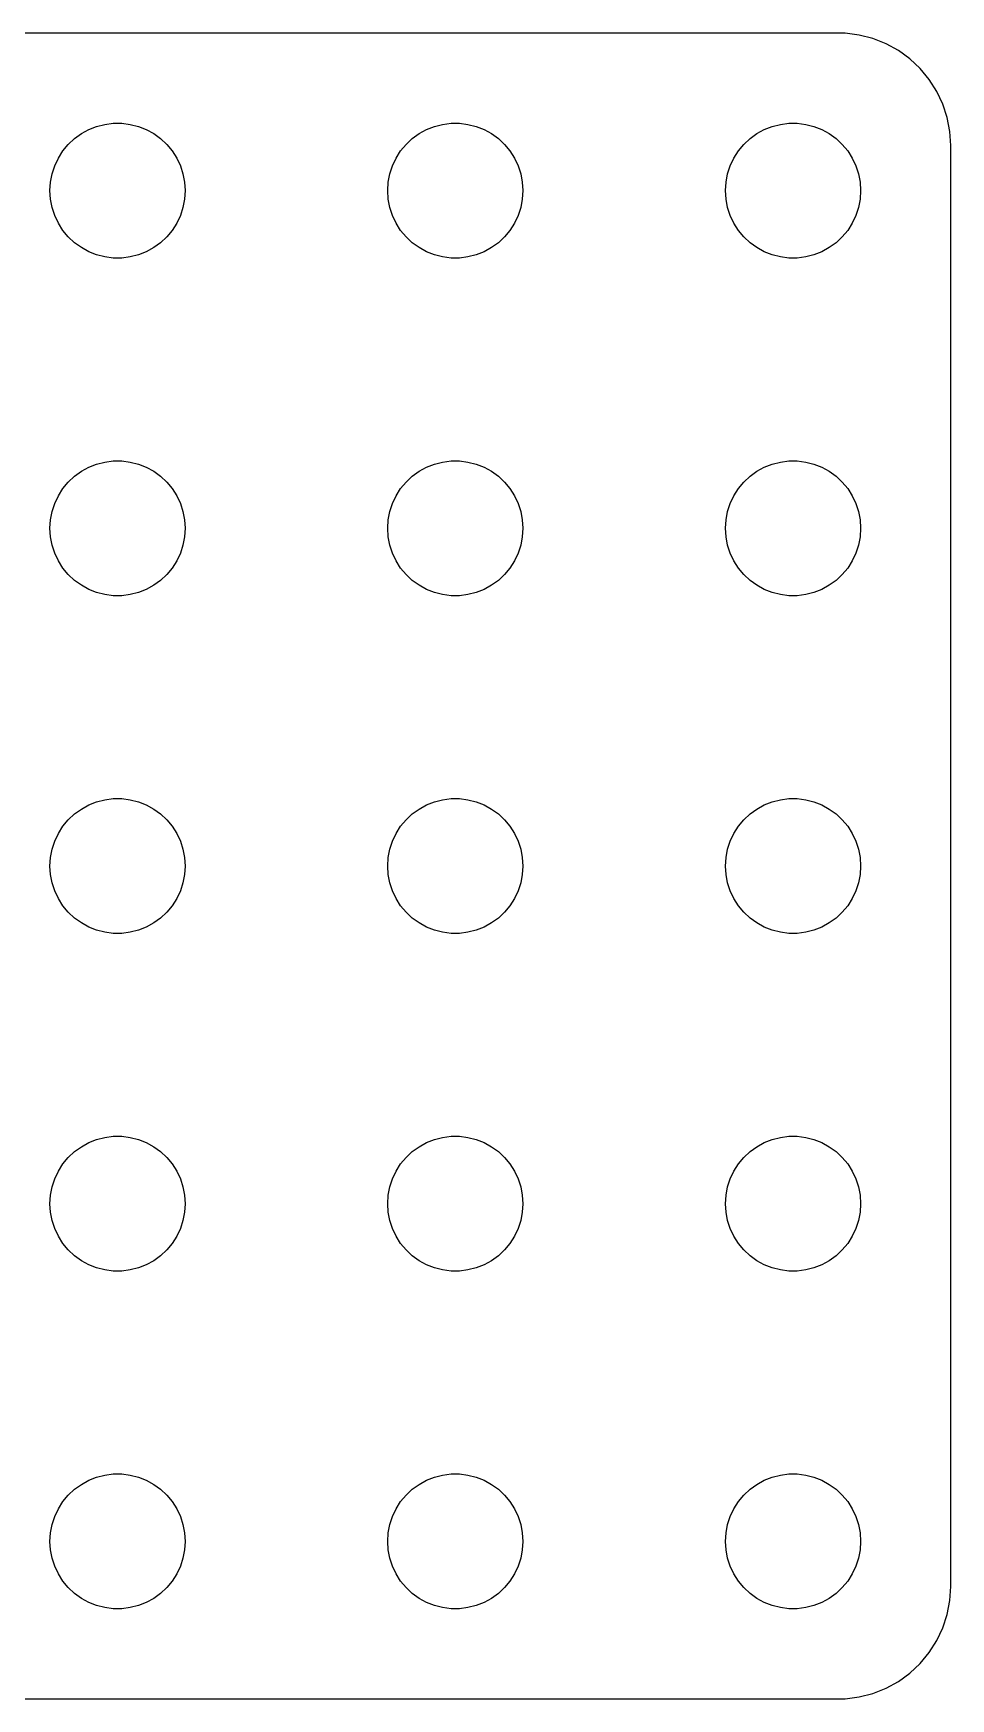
# Model space of a CAD drawing. Header units: metres. Extents: x -18 to 18, y 234 to 522.
# Drawn here: x -1.87 to 18.5, y 233.5 to 270.5 of the extents above; entities that cross this region are included whole.
import ezdxf

# ---------------------------------------------------------------- set-up
doc = ezdxf.new("R2010")
doc.units = ezdxf.units.M

msp = doc.modelspace()

# ---------------------------------------------------------------- linework, layer by layer
for p, q in [((16.157, 270.495), (-16.157, 270.495)), ((16.4684, 270.456), (16.157, 270.495)), ((16.7725, 270.378), (16.4684, 270.456)), ((17.0644, 270.262), (16.7725, 270.378)), ((17.3396, 270.111), (17.0644, 270.262)), ((17.5936, 269.926), (17.3396, 270.111)), ((17.8224, 269.711), (17.5936, 269.926)), ((18.0225, 269.469), (17.8224, 269.711)), ((18.1908, 269.204), (18.0225, 269.469)), ((18.3244, 268.92), (18.1908, 269.204)), ((18.4214, 268.622), (18.3244, 268.92)), ((18.4803, 268.313), (18.4214, 268.622)), ((-0.956131, 268.156), (-0.803726, 268.266)), ((-0.803726, 268.266), (-0.638657, 268.357)), ((-0.638657, 268.357), (-0.463516, 268.427)), ((-0.463516, 268.427), (-0.281067, 268.473)), ((-0.281067, 268.473), (-0.094177, 268.497)), ((-0.094177, 268.497), (0.094177, 268.497)), ((0.094177, 268.497), (0.281067, 268.473)), ((0.281067, 268.473), (0.463516, 268.427)), ((0.463516, 268.427), (0.638657, 268.357)), ((0.638657, 268.357), (0.803726, 268.266)), ((0.803726, 268.266), (0.956131, 268.156)), ((6.54385, 268.156), (6.69626, 268.266)), ((6.69626, 268.266), (6.86133, 268.357)), ((6.86133, 268.357), (7.03647, 268.427)), ((7.03647, 268.427), (7.21892, 268.473)), ((7.21892, 268.473), (7.40581, 268.497)), ((7.40581, 268.497), (7.59418, 268.497)), ((7.59418, 268.497), (7.78107, 268.473)), ((7.78107, 268.473), (7.96352, 268.427)), ((7.96352, 268.427), (8.13866, 268.357)), ((8.13866, 268.357), (8.30373, 268.266)), ((8.30373, 268.266), (8.45613, 268.156)), ((14.0439, 268.156), (14.1963, 268.266)), ((14.1963, 268.266), (14.3613, 268.357)), ((14.3613, 268.357), (14.5365, 268.427)), ((14.5365, 268.427), (14.7189, 268.473)), ((14.7189, 268.473), (14.9058, 268.497)), ((14.9058, 268.497), (15.0942, 268.497)), ((15.0942, 268.497), (15.2811, 268.473)), ((15.2811, 268.473), (15.4635, 268.427)), ((15.4635, 268.427), (15.6387, 268.357)), ((15.6387, 268.357), (15.8037, 268.266)), ((15.8037, 268.266), (15.9561, 268.156)), ((18.5, 268), (18.4803, 268.313)), ((-1.31445, 267.723), (-1.21352, 267.882)), ((-1.21352, 267.882), (-1.09344, 268.027)), ((-1.09344, 268.027), (-0.956131, 268.156)), ((0.956131, 268.156), (1.09344, 268.027)), ((1.09344, 268.027), (1.21352, 267.882)), ((1.21352, 267.882), (1.31445, 267.723)), ((6.18553, 267.723), (6.28647, 267.882)), ((6.28647, 267.882), (6.40654, 268.027)), ((6.40654, 268.027), (6.54385, 268.156)), ((8.45613, 268.156), (8.59344, 268.027)), ((8.59344, 268.027), (8.71352, 267.882)), ((8.71352, 267.882), (8.81445, 267.723)), ((13.6855, 267.723), (13.7865, 267.882)), ((13.7865, 267.882), (13.9065, 268.027)), ((13.9065, 268.027), (14.0439, 268.156)), ((15.9561, 268.156), (16.0934, 268.027)), ((16.0934, 268.027), (16.2135, 267.882)), ((16.2135, 267.882), (16.3145, 267.723)), ((18.5, 236), (18.5, 268)), ((-1.45287, 267.373), (-1.39465, 267.552)), ((-1.39465, 267.552), (-1.31445, 267.723)), ((1.31445, 267.723), (1.39465, 267.552)), ((1.39465, 267.552), (1.45287, 267.373)), ((6.04712, 267.373), (6.10533, 267.552)), ((6.10533, 267.552), (6.18553, 267.723)), ((8.81445, 267.723), (8.89465, 267.552)), ((8.89465, 267.552), (8.95287, 267.373)), ((13.5471, 267.373), (13.6053, 267.552)), ((13.6053, 267.552), (13.6855, 267.723)), ((16.3145, 267.723), (16.3947, 267.552)), ((16.3947, 267.552), (16.4529, 267.373)), ((-1.5, 267), (-1.48816, 267.188)), ((-1.48816, 267.188), (-1.45287, 267.373)), ((1.45287, 267.373), (1.48816, 267.188)), ((1.48816, 267.188), (1.5, 267)), ((6, 267), (6.01183, 267.188)), ((6.01183, 267.188), (6.04712, 267.373)), ((8.95287, 267.373), (8.98816, 267.188)), ((8.98816, 267.188), (9, 267)), ((13.5, 267), (13.5118, 267.188)), ((13.5118, 267.188), (13.5471, 267.373)), ((16.4529, 267.373), (16.4882, 267.188)), ((16.4882, 267.188), (16.5, 267)), ((-1.48816, 266.812), (-1.5, 267)), ((-1.45287, 266.627), (-1.48816, 266.812)), ((1.48816, 266.812), (1.45287, 266.627)), ((1.5, 267), (1.48816, 266.812)), ((6.01183, 266.812), (6, 267)), ((6.04712, 266.627), (6.01183, 266.812)), ((8.98816, 266.812), (8.95287, 266.627)), ((9, 267), (8.98816, 266.812)), ((13.5118, 266.812), (13.5, 267)), ((13.5471, 266.627), (13.5118, 266.812)), ((16.4882, 266.812), (16.4529, 266.627)), ((16.5, 267), (16.4882, 266.812)), ((-1.39465, 266.448), (-1.45287, 266.627)), ((-1.31445, 266.277), (-1.39465, 266.448)), ((1.39465, 266.448), (1.31445, 266.277)), ((1.45287, 266.627), (1.39465, 266.448)), ((6.10533, 266.448), (6.04712, 266.627)), ((6.18553, 266.277), (6.10533, 266.448)), ((8.89465, 266.448), (8.81445, 266.277)), ((8.95287, 266.627), (8.89465, 266.448)), ((13.6053, 266.448), (13.5471, 266.627)), ((13.6855, 266.277), (13.6053, 266.448)), ((16.3947, 266.448), (16.3145, 266.277)), ((16.4529, 266.627), (16.3947, 266.448)), ((-1.21352, 266.118), (-1.31445, 266.277)), ((-1.09344, 265.973), (-1.21352, 266.118)), ((-0.956131, 265.844), (-1.09344, 265.973)), ((1.09344, 265.973), (0.956131, 265.844)), ((1.21352, 266.118), (1.09344, 265.973)), ((1.31445, 266.277), (1.21352, 266.118)), ((6.28647, 266.118), (6.18553, 266.277)), ((6.40654, 265.973), (6.28647, 266.118)), ((6.54385, 265.844), (6.40654, 265.973)), ((8.59344, 265.973), (8.45613, 265.844)), ((8.71352, 266.118), (8.59344, 265.973)), ((8.81445, 266.277), (8.71352, 266.118)), ((13.7865, 266.118), (13.6855, 266.277)), ((13.9065, 265.973), (13.7865, 266.118)), ((14.0439, 265.844), (13.9065, 265.973)), ((16.0934, 265.973), (15.9561, 265.844)), ((16.2135, 266.118), (16.0934, 265.973)), ((16.3145, 266.277), (16.2135, 266.118)), ((-0.803726, 265.734), (-0.956131, 265.844)), ((-0.638657, 265.643), (-0.803726, 265.734)), ((-0.463516, 265.573), (-0.638657, 265.643)), ((0.638657, 265.643), (0.463516, 265.573)), ((0.803726, 265.734), (0.638657, 265.643)), ((0.956131, 265.844), (0.803726, 265.734)), ((6.69626, 265.734), (6.54385, 265.844)), ((6.86133, 265.643), (6.69626, 265.734)), ((7.03647, 265.573), (6.86133, 265.643)), ((8.13866, 265.643), (7.96352, 265.573)), ((8.30373, 265.734), (8.13866, 265.643)), ((8.45613, 265.844), (8.30373, 265.734)), ((14.1963, 265.734), (14.0439, 265.844)), ((14.3613, 265.643), (14.1963, 265.734)), ((14.5365, 265.573), (14.3613, 265.643)), ((15.6387, 265.643), (15.4635, 265.573)), ((15.8037, 265.734), (15.6387, 265.643)), ((15.9561, 265.844), (15.8037, 265.734)), ((-0.281067, 265.527), (-0.463516, 265.573)), ((-0.094177, 265.503), (-0.281067, 265.527)), ((0.094177, 265.503), (-0.094177, 265.503)), ((0.281067, 265.527), (0.094177, 265.503)), ((0.463516, 265.573), (0.281067, 265.527)), ((7.21892, 265.527), (7.03647, 265.573)), ((7.40581, 265.503), (7.21892, 265.527)), ((7.59418, 265.503), (7.40581, 265.503)), ((7.78107, 265.527), (7.59418, 265.503)), ((7.96352, 265.573), (7.78107, 265.527)), ((14.7189, 265.527), (14.5365, 265.573)), ((14.9058, 265.503), (14.7189, 265.527)), ((15.0942, 265.503), (14.9058, 265.503)), ((15.2811, 265.527), (15.0942, 265.503)), ((15.4635, 265.573), (15.2811, 265.527)), ((-0.803726, 260.766), (-0.638657, 260.857)), ((-0.638657, 260.857), (-0.463516, 260.927)), ((-0.463516, 260.927), (-0.281067, 260.973)), ((-0.281067, 260.973), (-0.094177, 260.997)), ((-0.094177, 260.997), (0.094177, 260.997)), ((0.094177, 260.997), (0.281067, 260.973)), ((0.281067, 260.973), (0.463516, 260.927)), ((0.463516, 260.927), (0.638657, 260.857)), ((0.638657, 260.857), (0.803726, 260.766)), ((6.69626, 260.766), (6.86133, 260.857)), ((6.86133, 260.857), (7.03647, 260.927)), ((7.03647, 260.927), (7.21892, 260.973)), ((7.21892, 260.973), (7.40581, 260.997)), ((7.40581, 260.997), (7.59418, 260.997)), ((7.59418, 260.997), (7.78107, 260.973)), ((7.78107, 260.973), (7.96352, 260.927)), ((7.96352, 260.927), (8.13866, 260.857)), ((8.13866, 260.857), (8.30373, 260.766)), ((14.1963, 260.766), (14.3613, 260.857)), ((14.3613, 260.857), (14.5365, 260.927)), ((14.5365, 260.927), (14.7189, 260.973)), ((14.7189, 260.973), (14.9058, 260.997)), ((14.9058, 260.997), (15.0942, 260.997)), ((15.0942, 260.997), (15.2811, 260.973)), ((15.2811, 260.973), (15.4635, 260.927)), ((15.4635, 260.927), (15.6387, 260.857)), ((15.6387, 260.857), (15.8037, 260.766)), ((-1.21352, 260.382), (-1.09344, 260.527)), ((-1.09344, 260.527), (-0.956131, 260.656)), ((-0.956131, 260.656), (-0.803726, 260.766)), ((0.803726, 260.766), (0.956131, 260.656)), ((0.956131, 260.656), (1.09344, 260.527)), ((1.09344, 260.527), (1.21352, 260.382)), ((6.28647, 260.382), (6.40654, 260.527)), ((6.40654, 260.527), (6.54385, 260.656)), ((6.54385, 260.656), (6.69626, 260.766)), ((8.30373, 260.766), (8.45613, 260.656)), ((8.45613, 260.656), (8.59344, 260.527)), ((8.59344, 260.527), (8.71352, 260.382)), ((13.7865, 260.382), (13.9065, 260.527)), ((13.9065, 260.527), (14.0439, 260.656)), ((14.0439, 260.656), (14.1963, 260.766)), ((15.8037, 260.766), (15.9561, 260.656)), ((15.9561, 260.656), (16.0934, 260.527)), ((16.0934, 260.527), (16.2135, 260.382)), ((-1.45287, 259.873), (-1.39465, 260.052)), ((-1.39465, 260.052), (-1.31445, 260.223)), ((-1.31445, 260.223), (-1.21352, 260.382)), ((1.21352, 260.382), (1.31445, 260.223)), ((1.31445, 260.223), (1.39465, 260.052)), ((1.39465, 260.052), (1.45287, 259.873)), ((6.04712, 259.873), (6.10533, 260.052)), ((6.10533, 260.052), (6.18553, 260.223)), ((6.18553, 260.223), (6.28647, 260.382)), ((8.71352, 260.382), (8.81445, 260.223)), ((8.81445, 260.223), (8.89465, 260.052)), ((8.89465, 260.052), (8.95287, 259.873)), ((13.5471, 259.873), (13.6053, 260.052)), ((13.6053, 260.052), (13.6855, 260.223)), ((13.6855, 260.223), (13.7865, 260.382)), ((16.2135, 260.382), (16.3145, 260.223)), ((16.3145, 260.223), (16.3947, 260.052)), ((16.3947, 260.052), (16.4529, 259.873)), ((-1.5, 259.5), (-1.48816, 259.688)), ((-1.48816, 259.688), (-1.45287, 259.873)), ((1.45287, 259.873), (1.48816, 259.688)), ((1.48816, 259.688), (1.5, 259.5)), ((6, 259.5), (6.01183, 259.688)), ((6.01183, 259.688), (6.04712, 259.873)), ((8.95287, 259.873), (8.98816, 259.688)), ((8.98816, 259.688), (9, 259.5)), ((13.5, 259.5), (13.5118, 259.688)), ((13.5118, 259.688), (13.5471, 259.873)), ((16.4529, 259.873), (16.4882, 259.688)), ((16.4882, 259.688), (16.5, 259.5)), ((-1.48816, 259.312), (-1.5, 259.5)), ((-1.45287, 259.127), (-1.48816, 259.312)), ((1.48816, 259.312), (1.45287, 259.127)), ((1.5, 259.5), (1.48816, 259.312)), ((6.01183, 259.312), (6, 259.5)), ((6.04712, 259.127), (6.01183, 259.312)), ((8.98816, 259.312), (8.95287, 259.127)), ((9, 259.5), (8.98816, 259.312)), ((13.5118, 259.312), (13.5, 259.5)), ((13.5471, 259.127), (13.5118, 259.312)), ((16.4882, 259.312), (16.4529, 259.127)), ((16.5, 259.5), (16.4882, 259.312)), ((-1.39465, 258.948), (-1.45287, 259.127)), ((-1.31445, 258.777), (-1.39465, 258.948)), ((1.39465, 258.948), (1.31445, 258.777)), ((1.45287, 259.127), (1.39465, 258.948)), ((6.10533, 258.948), (6.04712, 259.127)), ((6.18553, 258.777), (6.10533, 258.948)), ((8.89465, 258.948), (8.81445, 258.777)), ((8.95287, 259.127), (8.89465, 258.948)), ((13.6053, 258.948), (13.5471, 259.127)), ((13.6855, 258.777), (13.6053, 258.948)), ((16.3947, 258.948), (16.3145, 258.777)), ((16.4529, 259.127), (16.3947, 258.948)), ((-1.21352, 258.618), (-1.31445, 258.777)), ((-1.09344, 258.473), (-1.21352, 258.618)), ((1.21352, 258.618), (1.09344, 258.473)), ((1.31445, 258.777), (1.21352, 258.618)), ((6.28647, 258.618), (6.18553, 258.777)), ((6.40654, 258.473), (6.28647, 258.618)), ((8.71352, 258.618), (8.59344, 258.473)), ((8.81445, 258.777), (8.71352, 258.618)), ((13.7865, 258.618), (13.6855, 258.777)), ((13.9065, 258.473), (13.7865, 258.618)), ((16.2135, 258.618), (16.0934, 258.473)), ((16.3145, 258.777), (16.2135, 258.618)), ((-0.956131, 258.344), (-1.09344, 258.473)), ((-0.803726, 258.234), (-0.956131, 258.344)), ((-0.638657, 258.143), (-0.803726, 258.234)), ((0.803726, 258.234), (0.638657, 258.143)), ((0.956131, 258.344), (0.803726, 258.234)), ((1.09344, 258.473), (0.956131, 258.344)), ((6.54385, 258.344), (6.40654, 258.473)), ((6.69626, 258.234), (6.54385, 258.344)), ((6.86133, 258.143), (6.69626, 258.234)), ((8.30373, 258.234), (8.13866, 258.143)), ((8.45613, 258.344), (8.30373, 258.234)), ((8.59344, 258.473), (8.45613, 258.344)), ((14.0439, 258.344), (13.9065, 258.473)), ((14.1963, 258.234), (14.0439, 258.344)), ((14.3613, 258.143), (14.1963, 258.234)), ((15.8037, 258.234), (15.6387, 258.143)), ((15.9561, 258.344), (15.8037, 258.234)), ((16.0934, 258.473), (15.9561, 258.344)), ((-0.463516, 258.073), (-0.638657, 258.143)), ((-0.281067, 258.027), (-0.463516, 258.073)), ((-0.094177, 258.003), (-0.281067, 258.027)), ((0.094177, 258.003), (-0.094177, 258.003)), ((0.281067, 258.027), (0.094177, 258.003)), ((0.463516, 258.073), (0.281067, 258.027)), ((0.638657, 258.143), (0.463516, 258.073)), ((7.03647, 258.073), (6.86133, 258.143)), ((7.21892, 258.027), (7.03647, 258.073)), ((7.40581, 258.003), (7.21892, 258.027)), ((7.59418, 258.003), (7.40581, 258.003)), ((7.78107, 258.027), (7.59418, 258.003)), ((7.96352, 258.073), (7.78107, 258.027)), ((8.13866, 258.143), (7.96352, 258.073)), ((14.5365, 258.073), (14.3613, 258.143)), ((14.7189, 258.027), (14.5365, 258.073)), ((14.9058, 258.003), (14.7189, 258.027)), ((15.0942, 258.003), (14.9058, 258.003)), ((15.2811, 258.027), (15.0942, 258.003)), ((15.4635, 258.073), (15.2811, 258.027)), ((15.6387, 258.143), (15.4635, 258.073)), ((-0.638657, 253.357), (-0.463516, 253.427)), ((-0.463516, 253.427), (-0.281067, 253.473)), ((-0.281067, 253.473), (-0.094177, 253.497)), ((-0.094177, 253.497), (0.094177, 253.497)), ((0.094177, 253.497), (0.281067, 253.473)), ((0.281067, 253.473), (0.463516, 253.427)), ((0.463516, 253.427), (0.638657, 253.357)), ((6.86133, 253.357), (7.03647, 253.427)), ((7.03647, 253.427), (7.21892, 253.473)), ((7.21892, 253.473), (7.40581, 253.497)), ((7.40581, 253.497), (7.59418, 253.497)), ((7.59418, 253.497), (7.78107, 253.473)), ((7.78107, 253.473), (7.96352, 253.427)), ((7.96352, 253.427), (8.13866, 253.357)), ((14.3613, 253.357), (14.5365, 253.427)), ((14.5365, 253.427), (14.7189, 253.473)), ((14.7189, 253.473), (14.9058, 253.497)), ((14.9058, 253.497), (15.0942, 253.497)), ((15.0942, 253.497), (15.2811, 253.473)), ((15.2811, 253.473), (15.4635, 253.427)), ((15.4635, 253.427), (15.6387, 253.357)), ((-1.21352, 252.882), (-1.09344, 253.027)), ((-1.09344, 253.027), (-0.956131, 253.156)), ((-0.956131, 253.156), (-0.803726, 253.266)), ((-0.803726, 253.266), (-0.638657, 253.357)), ((0.638657, 253.357), (0.803726, 253.266)), ((0.803726, 253.266), (0.956131, 253.156)), ((0.956131, 253.156), (1.09344, 253.027)), ((1.09344, 253.027), (1.21352, 252.882)), ((6.28647, 252.882), (6.40654, 253.027)), ((6.40654, 253.027), (6.54385, 253.156)), ((6.54385, 253.156), (6.69626, 253.266)), ((6.69626, 253.266), (6.86133, 253.357)), ((8.13866, 253.357), (8.30373, 253.266)), ((8.30373, 253.266), (8.45613, 253.156)), ((8.45613, 253.156), (8.59344, 253.027)), ((8.59344, 253.027), (8.71352, 252.882)), ((13.7865, 252.882), (13.9065, 253.027)), ((13.9065, 253.027), (14.0439, 253.156)), ((14.0439, 253.156), (14.1963, 253.266)), ((14.1963, 253.266), (14.3613, 253.357)), ((15.6387, 253.357), (15.8037, 253.266)), ((15.8037, 253.266), (15.9561, 253.156)), ((15.9561, 253.156), (16.0934, 253.027)), ((16.0934, 253.027), (16.2135, 252.882)), ((-1.39465, 252.552), (-1.31445, 252.723)), ((-1.31445, 252.723), (-1.21352, 252.882)), ((1.21352, 252.882), (1.31445, 252.723)), ((1.31445, 252.723), (1.39465, 252.552)), ((6.10533, 252.552), (6.18553, 252.723)), ((6.18553, 252.723), (6.28647, 252.882)), ((8.71352, 252.882), (8.81445, 252.723)), ((8.81445, 252.723), (8.89465, 252.552)), ((13.6053, 252.552), (13.6855, 252.723)), ((13.6855, 252.723), (13.7865, 252.882)), ((16.2135, 252.882), (16.3145, 252.723)), ((16.3145, 252.723), (16.3947, 252.552)), ((-1.48816, 252.188), (-1.45287, 252.373)), ((-1.45287, 252.373), (-1.39465, 252.552)), ((1.39465, 252.552), (1.45287, 252.373)), ((1.45287, 252.373), (1.48816, 252.188)), ((6.01183, 252.188), (6.04712, 252.373)), ((6.04712, 252.373), (6.10533, 252.552)), ((8.89465, 252.552), (8.95287, 252.373)), ((8.95287, 252.373), (8.98816, 252.188)), ((13.5118, 252.188), (13.5471, 252.373)), ((13.5471, 252.373), (13.6053, 252.552)), ((16.3947, 252.552), (16.4529, 252.373)), ((16.4529, 252.373), (16.4882, 252.188)), ((-1.5, 252), (-1.48816, 252.188)), ((-1.48816, 251.812), (-1.5, 252)), ((1.48816, 252.188), (1.5, 252)), ((1.5, 252), (1.48816, 251.812)), ((6, 252), (6.01183, 252.188)), ((6.01183, 251.812), (6, 252)), ((8.98816, 252.188), (9, 252)), ((9, 252), (8.98816, 251.812)), ((13.5, 252), (13.5118, 252.188)), ((13.5118, 251.812), (13.5, 252)), ((16.4882, 252.188), (16.5, 252)), ((16.5, 252), (16.4882, 251.812)), ((-1.45287, 251.627), (-1.48816, 251.812)), ((-1.39465, 251.448), (-1.45287, 251.627)), ((1.45287, 251.627), (1.39465, 251.448)), ((1.48816, 251.812), (1.45287, 251.627)), ((6.04712, 251.627), (6.01183, 251.812)), ((6.10533, 251.448), (6.04712, 251.627)), ((8.95287, 251.627), (8.89465, 251.448)), ((8.98816, 251.812), (8.95287, 251.627)), ((13.5471, 251.627), (13.5118, 251.812)), ((13.6053, 251.448), (13.5471, 251.627)), ((16.4529, 251.627), (16.3947, 251.448)), ((16.4882, 251.812), (16.4529, 251.627)), ((-1.31445, 251.277), (-1.39465, 251.448)), ((-1.21352, 251.118), (-1.31445, 251.277)), ((1.31445, 251.277), (1.21352, 251.118)), ((1.39465, 251.448), (1.31445, 251.277)), ((6.18553, 251.277), (6.10533, 251.448)), ((6.28647, 251.118), (6.18553, 251.277)), ((8.81445, 251.277), (8.71352, 251.118)), ((8.89465, 251.448), (8.81445, 251.277)), ((13.6855, 251.277), (13.6053, 251.448)), ((13.7865, 251.118), (13.6855, 251.277)), ((16.3145, 251.277), (16.2135, 251.118)), ((16.3947, 251.448), (16.3145, 251.277)), ((-1.09344, 250.973), (-1.21352, 251.118)), ((-0.956131, 250.844), (-1.09344, 250.973)), ((-0.803726, 250.734), (-0.956131, 250.844)), ((0.956131, 250.844), (0.803726, 250.734)), ((1.09344, 250.973), (0.956131, 250.844)), ((1.21352, 251.118), (1.09344, 250.973)), ((6.40654, 250.973), (6.28647, 251.118)), ((6.54385, 250.844), (6.40654, 250.973)), ((6.69626, 250.734), (6.54385, 250.844)), ((8.45613, 250.844), (8.30373, 250.734)), ((8.59344, 250.973), (8.45613, 250.844)), ((8.71352, 251.118), (8.59344, 250.973)), ((13.9065, 250.973), (13.7865, 251.118)), ((14.0439, 250.844), (13.9065, 250.973)), ((14.1963, 250.734), (14.0439, 250.844)), ((15.9561, 250.844), (15.8037, 250.734)), ((16.0934, 250.973), (15.9561, 250.844)), ((16.2135, 251.118), (16.0934, 250.973)), ((-0.638657, 250.643), (-0.803726, 250.734)), ((-0.463516, 250.573), (-0.638657, 250.643)), ((-0.281067, 250.527), (-0.463516, 250.573)), ((-0.094177, 250.503), (-0.281067, 250.527)), ((0.094177, 250.503), (-0.094177, 250.503)), ((0.281067, 250.527), (0.094177, 250.503)), ((0.463516, 250.573), (0.281067, 250.527)), ((0.638657, 250.643), (0.463516, 250.573)), ((0.803726, 250.734), (0.638657, 250.643)), ((6.86133, 250.643), (6.69626, 250.734)), ((7.03647, 250.573), (6.86133, 250.643)), ((7.21892, 250.527), (7.03647, 250.573)), ((7.40581, 250.503), (7.21892, 250.527)), ((7.59418, 250.503), (7.40581, 250.503)), ((7.78107, 250.527), (7.59418, 250.503)), ((7.96352, 250.573), (7.78107, 250.527)), ((8.13866, 250.643), (7.96352, 250.573)), ((8.30373, 250.734), (8.13866, 250.643)), ((14.3613, 250.643), (14.1963, 250.734)), ((14.5365, 250.573), (14.3613, 250.643)), ((14.7189, 250.527), (14.5365, 250.573)), ((14.9058, 250.503), (14.7189, 250.527)), ((15.0942, 250.503), (14.9058, 250.503)), ((15.2811, 250.527), (15.0942, 250.503)), ((15.4635, 250.573), (15.2811, 250.527)), ((15.6387, 250.643), (15.4635, 250.573)), ((15.8037, 250.734), (15.6387, 250.643)), ((-0.281067, 245.973), (-0.094177, 245.997)), ((-0.094177, 245.997), (0.094177, 245.997)), ((0.094177, 245.997), (0.281067, 245.973)), ((7.21892, 245.973), (7.40581, 245.997)), ((7.40581, 245.997), (7.59418, 245.997)), ((7.59418, 245.997), (7.78107, 245.973)), ((14.7189, 245.973), (14.9058, 245.997)), ((14.9058, 245.997), (15.0942, 245.997)), ((15.0942, 245.997), (15.2811, 245.973)), ((-1.09344, 245.527), (-0.956131, 245.656)), ((-0.956131, 245.656), (-0.803726, 245.766)), ((-0.803726, 245.766), (-0.638657, 245.857)), ((-0.638657, 245.857), (-0.463516, 245.927)), ((-0.463516, 245.927), (-0.281067, 245.973)), ((0.281067, 245.973), (0.463516, 245.927)), ((0.463516, 245.927), (0.638657, 245.857)), ((0.638657, 245.857), (0.803726, 245.766)), ((0.803726, 245.766), (0.956131, 245.656)), ((0.956131, 245.656), (1.09344, 245.527)), ((6.40654, 245.527), (6.54385, 245.656)), ((6.54385, 245.656), (6.69626, 245.766)), ((6.69626, 245.766), (6.86133, 245.857)), ((6.86133, 245.857), (7.03647, 245.927)), ((7.03647, 245.927), (7.21892, 245.973)), ((7.78107, 245.973), (7.96352, 245.927)), ((7.96352, 245.927), (8.13866, 245.857)), ((8.13866, 245.857), (8.30373, 245.766)), ((8.30373, 245.766), (8.45613, 245.656)), ((8.45613, 245.656), (8.59344, 245.527)), ((13.9065, 245.527), (14.0439, 245.656)), ((14.0439, 245.656), (14.1963, 245.766)), ((14.1963, 245.766), (14.3613, 245.857)), ((14.3613, 245.857), (14.5365, 245.927)), ((14.5365, 245.927), (14.7189, 245.973)), ((15.2811, 245.973), (15.4635, 245.927)), ((15.4635, 245.927), (15.6387, 245.857)), ((15.6387, 245.857), (15.8037, 245.766)), ((15.8037, 245.766), (15.9561, 245.656)), ((15.9561, 245.656), (16.0934, 245.527)), ((-1.31445, 245.223), (-1.21352, 245.382)), ((-1.21352, 245.382), (-1.09344, 245.527)), ((1.09344, 245.527), (1.21352, 245.382)), ((1.21352, 245.382), (1.31445, 245.223)), ((6.18553, 245.223), (6.28647, 245.382)), ((6.28647, 245.382), (6.40654, 245.527)), ((8.59344, 245.527), (8.71352, 245.382)), ((8.71352, 245.382), (8.81445, 245.223)), ((13.6855, 245.223), (13.7865, 245.382)), ((13.7865, 245.382), (13.9065, 245.527)), ((16.0934, 245.527), (16.2135, 245.382)), ((16.2135, 245.382), (16.3145, 245.223)), ((-1.45287, 244.873), (-1.39465, 245.052)), ((-1.39465, 245.052), (-1.31445, 245.223)), ((1.31445, 245.223), (1.39465, 245.052)), ((1.39465, 245.052), (1.45287, 244.873)), ((6.04712, 244.873), (6.10533, 245.052)), ((6.10533, 245.052), (6.18553, 245.223)), ((8.81445, 245.223), (8.89465, 245.052)), ((8.89465, 245.052), (8.95287, 244.873)), ((13.5471, 244.873), (13.6053, 245.052)), ((13.6053, 245.052), (13.6855, 245.223)), ((16.3145, 245.223), (16.3947, 245.052)), ((16.3947, 245.052), (16.4529, 244.873)), ((-1.5, 244.5), (-1.48816, 244.688)), ((-1.48816, 244.688), (-1.45287, 244.873)), ((1.45287, 244.873), (1.48816, 244.688)), ((1.48816, 244.688), (1.5, 244.5)), ((6, 244.5), (6.01183, 244.688)), ((6.01183, 244.688), (6.04712, 244.873)), ((8.95287, 244.873), (8.98816, 244.688)), ((8.98816, 244.688), (9, 244.5)), ((13.5, 244.5), (13.5118, 244.688)), ((13.5118, 244.688), (13.5471, 244.873)), ((16.4529, 244.873), (16.4882, 244.688)), ((16.4882, 244.688), (16.5, 244.5)), ((-1.48816, 244.312), (-1.5, 244.5)), ((-1.45287, 244.127), (-1.48816, 244.312)), ((1.48816, 244.312), (1.45287, 244.127)), ((1.5, 244.5), (1.48816, 244.312)), ((6.01183, 244.312), (6, 244.5)), ((6.04712, 244.127), (6.01183, 244.312)), ((8.98816, 244.312), (8.95287, 244.127)), ((9, 244.5), (8.98816, 244.312)), ((13.5118, 244.312), (13.5, 244.5)), ((13.5471, 244.127), (13.5118, 244.312)), ((16.4882, 244.312), (16.4529, 244.127)), ((16.5, 244.5), (16.4882, 244.312)), ((-1.39465, 243.948), (-1.45287, 244.127)), ((-1.31445, 243.777), (-1.39465, 243.948)), ((-1.21352, 243.618), (-1.31445, 243.777)), ((1.31445, 243.777), (1.21352, 243.618)), ((1.39465, 243.948), (1.31445, 243.777)), ((1.45287, 244.127), (1.39465, 243.948)), ((6.10533, 243.948), (6.04712, 244.127)), ((6.18553, 243.777), (6.10533, 243.948)), ((6.28647, 243.618), (6.18553, 243.777)), ((8.81445, 243.777), (8.71352, 243.618)), ((8.89465, 243.948), (8.81445, 243.777)), ((8.95287, 244.127), (8.89465, 243.948)), ((13.6053, 243.948), (13.5471, 244.127)), ((13.6855, 243.777), (13.6053, 243.948)), ((13.7865, 243.618), (13.6855, 243.777)), ((16.3145, 243.777), (16.2135, 243.618)), ((16.3947, 243.948), (16.3145, 243.777)), ((16.4529, 244.127), (16.3947, 243.948)), ((-1.09344, 243.473), (-1.21352, 243.618)), ((-0.956131, 243.344), (-1.09344, 243.473)), ((1.09344, 243.473), (0.956131, 243.344)), ((1.21352, 243.618), (1.09344, 243.473)), ((6.40654, 243.473), (6.28647, 243.618)), ((6.54385, 243.344), (6.40654, 243.473)), ((8.59344, 243.473), (8.45613, 243.344)), ((8.71352, 243.618), (8.59344, 243.473)), ((13.9065, 243.473), (13.7865, 243.618)), ((14.0439, 243.344), (13.9065, 243.473)), ((16.0934, 243.473), (15.9561, 243.344)), ((16.2135, 243.618), (16.0934, 243.473)), ((-0.803726, 243.234), (-0.956131, 243.344)), ((-0.638657, 243.143), (-0.803726, 243.234)), ((-0.463516, 243.073), (-0.638657, 243.143)), ((-0.281067, 243.027), (-0.463516, 243.073)), ((-0.094177, 243.003), (-0.281067, 243.027)), ((0.281067, 243.027), (0.094177, 243.003)), ((0.463516, 243.073), (0.281067, 243.027)), ((0.638657, 243.143), (0.463516, 243.073)), ((0.803726, 243.234), (0.638657, 243.143)), ((0.956131, 243.344), (0.803726, 243.234)), ((6.69626, 243.234), (6.54385, 243.344)), ((6.86133, 243.143), (6.69626, 243.234)), ((7.03647, 243.073), (6.86133, 243.143)), ((7.21892, 243.027), (7.03647, 243.073)), ((7.40581, 243.003), (7.21892, 243.027)), ((7.78107, 243.027), (7.59418, 243.003)), ((7.96352, 243.073), (7.78107, 243.027)), ((8.13866, 243.143), (7.96352, 243.073)), ((8.30373, 243.234), (8.13866, 243.143)), ((8.45613, 243.344), (8.30373, 243.234)), ((14.1963, 243.234), (14.0439, 243.344)), ((14.3613, 243.143), (14.1963, 243.234)), ((14.5365, 243.073), (14.3613, 243.143)), ((14.7189, 243.027), (14.5365, 243.073)), ((14.9058, 243.003), (14.7189, 243.027)), ((15.2811, 243.027), (15.0942, 243.003)), ((15.4635, 243.073), (15.2811, 243.027)), ((15.6387, 243.143), (15.4635, 243.073)), ((15.8037, 243.234), (15.6387, 243.143)), ((15.9561, 243.344), (15.8037, 243.234)), ((0.094177, 243.003), (-0.094177, 243.003)), ((7.59418, 243.003), (7.40581, 243.003)), ((15.0942, 243.003), (14.9058, 243.003)), ((-0.956131, 238.156), (-0.803726, 238.266)), ((-0.803726, 238.266), (-0.638657, 238.357)), ((-0.638657, 238.357), (-0.463516, 238.427)), ((-0.463516, 238.427), (-0.281067, 238.473)), ((-0.281067, 238.473), (-0.094177, 238.497)), ((-0.094177, 238.497), (0.094177, 238.497)), ((0.094177, 238.497), (0.281067, 238.473)), ((0.281067, 238.473), (0.463516, 238.427)), ((0.463516, 238.427), (0.638657, 238.357)), ((0.638657, 238.357), (0.803726, 238.266)), ((0.803726, 238.266), (0.956131, 238.156)), ((6.54385, 238.156), (6.69626, 238.266)), ((6.69626, 238.266), (6.86133, 238.357)), ((6.86133, 238.357), (7.03647, 238.427)), ((7.03647, 238.427), (7.21892, 238.473)), ((7.21892, 238.473), (7.40581, 238.497)), ((7.40581, 238.497), (7.59418, 238.497)), ((7.59418, 238.497), (7.78107, 238.473)), ((7.78107, 238.473), (7.96352, 238.427)), ((7.96352, 238.427), (8.13866, 238.357)), ((8.13866, 238.357), (8.30373, 238.266)), ((8.30373, 238.266), (8.45613, 238.156)), ((14.0439, 238.156), (14.1963, 238.266)), ((14.1963, 238.266), (14.3613, 238.357)), ((14.3613, 238.357), (14.5365, 238.427)), ((14.5365, 238.427), (14.7189, 238.473)), ((14.7189, 238.473), (14.9058, 238.497)), ((14.9058, 238.497), (15.0942, 238.497)), ((15.0942, 238.497), (15.2811, 238.473)), ((15.2811, 238.473), (15.4635, 238.427)), ((15.4635, 238.427), (15.6387, 238.357)), ((15.6387, 238.357), (15.8037, 238.266)), ((15.8037, 238.266), (15.9561, 238.156)), ((-1.31445, 237.723), (-1.21352, 237.882)), ((-1.21352, 237.882), (-1.09344, 238.027)), ((-1.09344, 238.027), (-0.956131, 238.156)), ((0.956131, 238.156), (1.09344, 238.027)), ((1.09344, 238.027), (1.21352, 237.882)), ((1.21352, 237.882), (1.31445, 237.723)), ((6.18553, 237.723), (6.28647, 237.882)), ((6.28647, 237.882), (6.40654, 238.027)), ((6.40654, 238.027), (6.54385, 238.156)), ((8.45613, 238.156), (8.59344, 238.027)), ((8.59344, 238.027), (8.71352, 237.882)), ((8.71352, 237.882), (8.81445, 237.723)), ((13.6855, 237.723), (13.7865, 237.882)), ((13.7865, 237.882), (13.9065, 238.027)), ((13.9065, 238.027), (14.0439, 238.156)), ((15.9561, 238.156), (16.0934, 238.027)), ((16.0934, 238.027), (16.2135, 237.882)), ((16.2135, 237.882), (16.3145, 237.723)), ((-1.45287, 237.373), (-1.39465, 237.552)), ((-1.39465, 237.552), (-1.31445, 237.723)), ((1.31445, 237.723), (1.39465, 237.552)), ((1.39465, 237.552), (1.45287, 237.373)), ((6.04712, 237.373), (6.10533, 237.552)), ((6.10533, 237.552), (6.18553, 237.723)), ((8.81445, 237.723), (8.89465, 237.552)), ((8.89465, 237.552), (8.95287, 237.373)), ((13.5471, 237.373), (13.6053, 237.552)), ((13.6053, 237.552), (13.6855, 237.723)), ((16.3145, 237.723), (16.3947, 237.552)), ((16.3947, 237.552), (16.4529, 237.373)), ((-1.5, 237), (-1.48816, 237.188)), ((-1.48816, 237.188), (-1.45287, 237.373)), ((1.45287, 237.373), (1.48816, 237.188)), ((1.48816, 237.188), (1.5, 237)), ((6, 237), (6.01183, 237.188)), ((6.01183, 237.188), (6.04712, 237.373)), ((8.95287, 237.373), (8.98816, 237.188)), ((8.98816, 237.188), (9, 237)), ((13.5, 237), (13.5118, 237.188)), ((13.5118, 237.188), (13.5471, 237.373)), ((16.4529, 237.373), (16.4882, 237.188)), ((16.4882, 237.188), (16.5, 237)), ((-1.48816, 236.812), (-1.5, 237)), ((-1.45287, 236.627), (-1.48816, 236.812)), ((1.48816, 236.812), (1.45287, 236.627)), ((1.5, 237), (1.48816, 236.812)), ((6.01183, 236.812), (6, 237)), ((6.04712, 236.627), (6.01183, 236.812)), ((8.98816, 236.812), (8.95287, 236.627)), ((9, 237), (8.98816, 236.812)), ((13.5118, 236.812), (13.5, 237)), ((13.5471, 236.627), (13.5118, 236.812)), ((16.4882, 236.812), (16.4529, 236.627)), ((16.5, 237), (16.4882, 236.812)), ((-1.39465, 236.448), (-1.45287, 236.627)), ((-1.31445, 236.277), (-1.39465, 236.448)), ((1.39465, 236.448), (1.31445, 236.277)), ((1.45287, 236.627), (1.39465, 236.448)), ((6.10533, 236.448), (6.04712, 236.627)), ((6.18553, 236.277), (6.10533, 236.448)), ((8.89465, 236.448), (8.81445, 236.277)), ((8.95287, 236.627), (8.89465, 236.448)), ((13.6053, 236.448), (13.5471, 236.627)), ((13.6855, 236.277), (13.6053, 236.448)), ((16.3947, 236.448), (16.3145, 236.277)), ((16.4529, 236.627), (16.3947, 236.448)), ((-1.21352, 236.118), (-1.31445, 236.277)), ((-1.09344, 235.973), (-1.21352, 236.118)), ((1.21352, 236.118), (1.09344, 235.973)), ((1.31445, 236.277), (1.21352, 236.118)), ((6.28647, 236.118), (6.18553, 236.277)), ((6.40654, 235.973), (6.28647, 236.118)), ((8.71352, 236.118), (8.59344, 235.973)), ((8.81445, 236.277), (8.71352, 236.118)), ((13.7865, 236.118), (13.6855, 236.277)), ((13.9065, 235.973), (13.7865, 236.118)), ((16.2135, 236.118), (16.0934, 235.973)), ((16.3145, 236.277), (16.2135, 236.118)), ((18.4803, 235.687), (18.5, 236)), ((-0.956131, 235.844), (-1.09344, 235.973)), ((-0.803726, 235.734), (-0.956131, 235.844)), ((-0.638657, 235.643), (-0.803726, 235.734)), ((-0.463516, 235.573), (-0.638657, 235.643)), ((0.638657, 235.643), (0.463516, 235.573)), ((0.803726, 235.734), (0.638657, 235.643)), ((0.956131, 235.844), (0.803726, 235.734)), ((1.09344, 235.973), (0.956131, 235.844)), ((6.54385, 235.844), (6.40654, 235.973)), ((6.69626, 235.734), (6.54385, 235.844)), ((6.86133, 235.643), (6.69626, 235.734)), ((7.03647, 235.573), (6.86133, 235.643)), ((8.13866, 235.643), (7.96352, 235.573)), ((8.30373, 235.734), (8.13866, 235.643)), ((8.45613, 235.844), (8.30373, 235.734)), ((8.59344, 235.973), (8.45613, 235.844)), ((14.0439, 235.844), (13.9065, 235.973)), ((14.1963, 235.734), (14.0439, 235.844)), ((14.3613, 235.643), (14.1963, 235.734)), ((14.5365, 235.573), (14.3613, 235.643)), ((15.6387, 235.643), (15.4635, 235.573)), ((15.8037, 235.734), (15.6387, 235.643)), ((15.9561, 235.844), (15.8037, 235.734)), ((16.0934, 235.973), (15.9561, 235.844)), ((18.4214, 235.378), (18.4803, 235.687)), ((-0.281067, 235.527), (-0.463516, 235.573)), ((-0.094177, 235.503), (-0.281067, 235.527)), ((0.094177, 235.503), (-0.094177, 235.503)), ((0.281067, 235.527), (0.094177, 235.503)), ((0.463516, 235.573), (0.281067, 235.527)), ((7.21892, 235.527), (7.03647, 235.573)), ((7.40581, 235.503), (7.21892, 235.527)), ((7.59418, 235.503), (7.40581, 235.503)), ((7.78107, 235.527), (7.59418, 235.503)), ((7.96352, 235.573), (7.78107, 235.527)), ((14.7189, 235.527), (14.5365, 235.573)), ((14.9058, 235.503), (14.7189, 235.527)), ((15.0942, 235.503), (14.9058, 235.503)), ((15.2811, 235.527), (15.0942, 235.503)), ((15.4635, 235.573), (15.2811, 235.527)), ((18.3244, 235.08), (18.4214, 235.378)), ((18.1908, 234.796), (18.3244, 235.08)), ((17.8224, 234.289), (18.0225, 234.531)), ((18.0225, 234.531), (18.1908, 234.796)), ((17.5936, 234.074), (17.8224, 234.289)), ((17.0644, 233.738), (17.3396, 233.889)), ((17.3396, 233.889), (17.5936, 234.074)), ((-16.157, 233.505), (16.157, 233.505)), ((16.157, 233.505), (16.4684, 233.544)), ((16.4684, 233.544), (16.7725, 233.622)), ((16.7725, 233.622), (17.0644, 233.738))]:
    msp.add_line(p, q)

doc.saveas('drawing.dxf')
